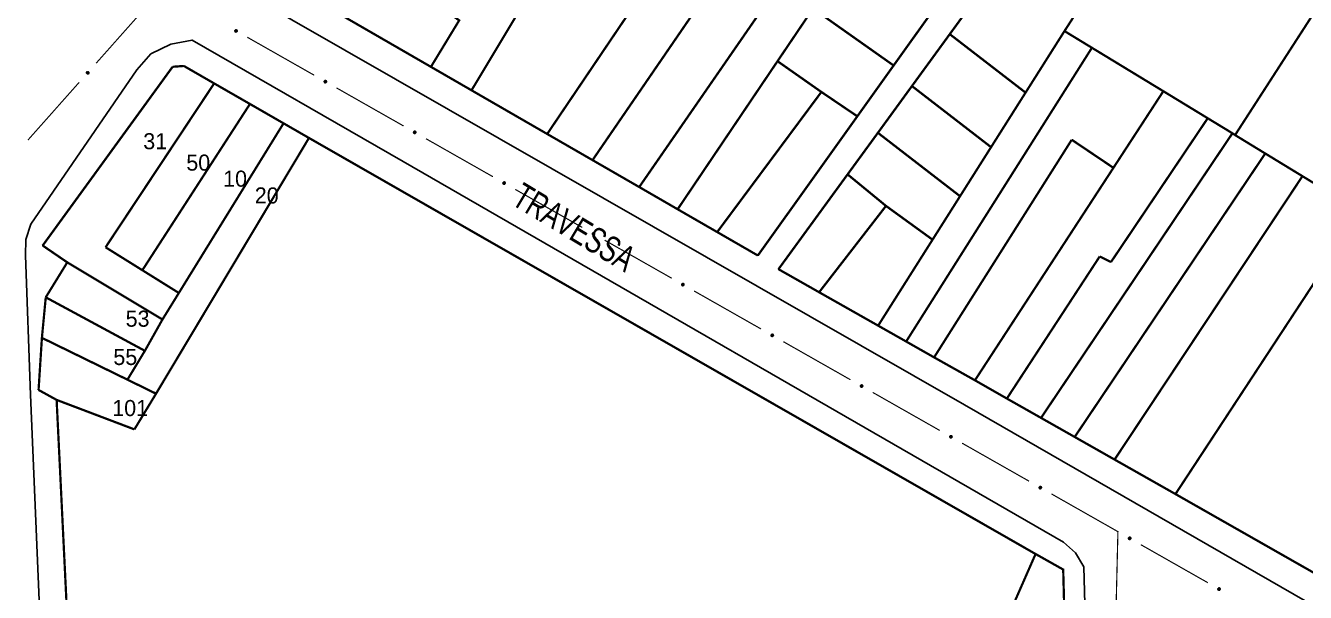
# Model space of a CAD drawing. Extents: x 202481 to 204056, y 4838981 to 4840330.
# Drawn here: x 203490.8 to 203690, y 4840016.5 to 4840104.8 of the extents above; entities that cross this region are included whole.
import ezdxf
from ezdxf.enums import TextEntityAlignment as Align

# ---------------------------------------------------------------- set-up
doc = ezdxf.new("R2010")
doc.units = 0
doc.header["$LTSCALE"] = 1.5
doc.header["$MEASUREMENT"] = 0
for name, color, linetype in [('CD_MALHA_LOTES', 7, 'CONTINUOUS'), ('RU-QUADRA', 210, 'CONTINUOUS'), ('SV-EIXO-RUA-PAV', 20, 'CONTINUOUS'), ('SV-RUA-PAVIM', 7, 'CONTINUOUS'), ('SV-TXT-RUA-PAV', 7, 'CONTINUOUS'), ('Th_NmrPort', 1, 'CONTINUOUS')]:
    doc.layers.add(name, color=color, linetype=linetype)
doc.styles.add('ARIAL', font='ARIAL.SHX')

msp = doc.modelspace()

# ---------------------------------------------------------------- linework, layer by layer
at = {"layer": 'CD_MALHA_LOTES', "linetype": 'Continuous', "const_width": 0.35, "flags": 128}
for points in [[(203652.51, 4840103.92), (203700.6, 4840178.53)], [(203679.07, 4840087.73), (203712.03, 4840138.77)], [(203571.97, 4840087.9), (203603.67, 4840134.82)], [(203579.03, 4840083.83), (203610.8, 4840130.14)], [(203586.3, 4840079.64), (203617.97, 4840125.44)], [(203553.87, 4840098.35), (203527.4, 4840113.63)], [(203553.87, 4840098.35), (203558.27, 4840105.59), (203549.59, 4840111.62)], [(203560.19, 4840094.7), (203570.29, 4840111.52)], [(203634.65, 4840103.44), (203639.98, 4840110.75)], [(203607.83, 4840099.23), (203613.36, 4840107.42)], [(203625.91, 4840098.56), (203613.36, 4840107.42)], [(203631.29, 4840106.09), (203625.91, 4840098.56)], [(203628.76, 4840095.36), (203634.65, 4840103.44)], [(203646.45, 4840094.34), (203634.65, 4840103.44)], [(203652.51, 4840103.92), (203646.45, 4840094.34)], [(203656.78, 4840101.32), (203652.51, 4840103.92)], [(203627.86, 4840055.59), (203656.78, 4840101.32)], [(203667.9, 4840094.56), (203656.78, 4840101.32)], [(203592.28, 4840076.18), (203607.83, 4840099.23)], [(203614.66, 4840094.44), (203607.83, 4840099.23)], [(203493.42, 4840070.53), (203513.65, 4840098.36)], [(203513.65, 4840098.36), (203515.4, 4840098.49)], [(203515.4, 4840098.49), (203520.12, 4840095.77)], [(203560.19, 4840094.7), (203553.87, 4840098.35)], [(203625.91, 4840098.56), (203620.26, 4840090.65)], [(203503.21, 4840070.26), (203520.12, 4840095.77)], [(203520.12, 4840095.77), (203525.69, 4840092.57)], [(203571.97, 4840087.9), (203560.19, 4840094.7)], [(203623.46, 4840088.08), (203628.76, 4840095.36)], [(203641.08, 4840085.85), (203628.76, 4840095.36)], [(203598.44, 4840072.63), (203614.66, 4840094.44)], [(203620.26, 4840090.65), (203614.66, 4840094.44)], [(203646.45, 4840094.34), (203641.08, 4840085.85)], [(203660.13, 4840082.63), (203667.9, 4840094.56)], [(203674.81, 4840090.35), (203667.9, 4840094.56)], [(203508.94, 4840066.69), (203525.69, 4840092.57)], [(203525.69, 4840092.57), (203530.92, 4840089.56)], [(203620.26, 4840090.65), (203604.77, 4840068.98)], [(203530.92, 4840089.56), (203514.62, 4840063.15)], [(203530.92, 4840089.56), (203534.88, 4840087.28)], [(203659.75, 4840067.96), (203674.81, 4840090.35)], [(203678.66, 4840088.01), (203674.81, 4840090.35)], [(203534.88, 4840087.28), (203511.07, 4840047.47)], [(203534.88, 4840087.28), (203648.01, 4840022.51)], [(203579.03, 4840083.83), (203571.97, 4840087.9)], [(203618.74, 4840081.61), (203623.46, 4840088.08)], [(203623.46, 4840088.08), (203636.25, 4840078.21)], [(203632.21, 4840053.12), (203653.64, 4840087)], [(203648.86, 4840043.7), (203678.66, 4840088.01)], [(203653.64, 4840087), (203660.13, 4840082.63)], [(203679.07, 4840087.73), (203678.66, 4840088.01)], [(203683.77, 4840084.86), (203679.07, 4840087.73)], [(203636.25, 4840078.21), (203641.08, 4840085.85)], [(203654.1, 4840040.73), (203683.77, 4840084.86)], [(203689.56, 4840081.33), (203683.77, 4840084.86)], [(203586.3, 4840079.64), (203579.03, 4840083.83)], [(203607.98, 4840066.85), (203618.74, 4840081.61)], [(203624.72, 4840076.7), (203618.74, 4840081.61)], [(203638.57, 4840049.55), (203660.13, 4840082.63)], [(203660.31, 4840037.21), (203689.56, 4840081.33)], [(203698.65, 4840075.79), (203689.56, 4840081.33)], [(203592.28, 4840076.18), (203586.3, 4840079.64)], [(203614.31, 4840063.26), (203624.72, 4840076.7)], [(203624.72, 4840076.7), (203631.970083, 4840071.446052)], [(203636.25, 4840078.21), (203631.970083, 4840071.446052)], [(203598.44, 4840072.63), (203592.28, 4840076.18)], [(203669.79, 4840031.84), (203698.65, 4840075.79)], [(203604.77, 4840068.98), (203598.44, 4840072.63)], [(203631.970083, 4840071.446052), (203623.5, 4840058.06)], [(203497.25, 4840067.91), (203493.42, 4840070.53)], [(203508.94, 4840066.69), (203503.21, 4840070.26)], [(203643.54, 4840046.71), (203658, 4840068.84)], [(203658, 4840068.84), (203659.75, 4840067.96)], [(203493.9, 4840062.47), (203497.25, 4840067.91)], [(203497.25, 4840067.91), (203512.07, 4840059.02)], [(203614.31, 4840063.26), (203607.98, 4840066.85)], [(203514.62, 4840063.15), (203508.94, 4840066.69)], [(203512.07, 4840059.02), (203514.62, 4840063.15)], [(203623.5, 4840058.06), (203614.31, 4840063.26)], [(203493.3, 4840056.16), (203493.9, 4840062.47)], [(203509.33, 4840054.14), (203493.9, 4840062.47)], [(203509.33, 4840054.14), (203512.07, 4840059.02)], [(203627.86, 4840055.59), (203623.5, 4840058.06)], [(203493.3, 4840056.16), (203492.78, 4840048.05)], [(203506.62, 4840049.65), (203493.3, 4840056.16)], [(203632.21, 4840053.12), (203627.86, 4840055.59)], [(203506.62, 4840049.65), (203509.33, 4840054.14)], [(203638.57, 4840049.55), (203632.21, 4840053.12)], [(203511.07, 4840047.47), (203506.62, 4840049.65)], [(203643.54, 4840046.71), (203638.57, 4840049.55)], [(203492.78, 4840048.05), (203495.59, 4840046.5)], [(203507.7, 4840041.91), (203511.07, 4840047.47)], [(203498.4, 4839988.84), (203495.59, 4840046.5)], [(203495.59, 4840046.5), (203507.7, 4840041.91)], [(203648.86, 4840043.7), (203643.54, 4840046.71)], [(203654.1, 4840040.73), (203648.86, 4840043.7)], [(203660.31, 4840037.21), (203654.1, 4840040.73)], [(203669.79, 4840031.84), (203660.31, 4840037.21)], [(203693.34, 4840018.44), (203669.79, 4840031.84)], [(203635.57, 4839994.18), (203648.01, 4840022.51)], [(203648.01, 4840022.51), (203652.31, 4840020.09), (203655.41, 4839904.19)]]:
    msp.add_lwpolyline(points, dxfattribs=at)
at = {"layer": 'RU-QUADRA', "linetype": 'Continuous', "const_width": 0.18, "flags": 128}
for points in [[(203631.29, 4840106.09), (203625.91, 4840098.56), (203620.26, 4840090.65), (203604.77, 4840068.98), (203598.44, 4840072.63), (203592.28, 4840076.18), (203586.3, 4840079.64), (203579.03, 4840083.83), (203571.97, 4840087.9), (203560.19, 4840094.7), (203553.87, 4840098.35), (203527.4, 4840113.63)], [(203693.34, 4840018.44), (203669.79, 4840031.84), (203660.31, 4840037.21), (203654.1, 4840040.73), (203648.86, 4840043.7), (203643.54, 4840046.71), (203638.57, 4840049.55), (203632.21, 4840053.12), (203627.86, 4840055.59), (203623.5, 4840058.06), (203614.31, 4840063.26), (203607.98, 4840066.85), (203618.74, 4840081.61), (203623.46, 4840088.08), (203628.76, 4840095.36), (203634.65, 4840103.44), (203639.98, 4840110.75)], [(203498.4, 4839988.84), (203495.59, 4840046.5), (203492.78, 4840048.05), (203493.3, 4840056.16), (203493.9, 4840062.47), (203497.25, 4840067.91), (203493.42, 4840070.53), (203513.65, 4840098.36), (203515.4, 4840098.49), (203520.12, 4840095.77), (203525.69, 4840092.57), (203530.92, 4840089.56), (203534.88, 4840087.28), (203648.01, 4840022.51), (203652.31, 4840020.09), (203655.41, 4839904.19)]]:
    msp.add_lwpolyline(points, dxfattribs=at)
at = {"layer": 'SV-EIXO-RUA-PAV', "const_width": 0.18}
for points in [[(203509.715695, 4840107.894563), (203501.748644, 4840098.920929)], [(203535.697956, 4840097.044752), (203525.262938, 4840102.970154)], [(203499.09296, 4840095.929718), (203491.125909, 4840086.956085)], [(203549.611314, 4840089.144216), (203539.176296, 4840095.069618)], [(203563.524672, 4840081.243681), (203553.089654, 4840087.169082)], [(203577.43803, 4840073.343145), (203567.003012, 4840079.268547)], [(203591.351388, 4840065.442609), (203580.91637, 4840071.368011)], [(203605.264746, 4840057.542073), (203594.829728, 4840063.467475)], [(203619.178104, 4840049.641537), (203608.743086, 4840055.566939)], [(203633.091463, 4840041.741001), (203622.656444, 4840047.666403)], [(203647.004821, 4840033.840465), (203636.569802, 4840039.765867)], [(203660.83, 4840025.99), (203650.48316, 4840031.865331)], [(203660.83, 4840025.99), (203660.540509, 4840013.993492)], [(203660.918171, 4840025.939916), (203660.83, 4840025.99)], [(203674.830381, 4840018.037358), (203664.396224, 4840023.964277)]]:
    msp.add_lwpolyline(points, dxfattribs=at)
at = {"layer": 'SV-EIXO-RUA-PAV'}
for points in [[(203523.594355, 4840103.79105), (203523.547393, 4840103.777387), (203523.504239, 4840103.775247), (203523.467732, 4840103.783822), (203523.437447, 4840103.799811), (203523.408307, 4840103.819658), (203523.383343, 4840103.84615), (203523.362148, 4840103.881691), (203523.348111, 4840103.928703), (203523.348825, 4840103.973055), (203523.355316, 4840104.009296), (203523.370171, 4840104.041834), (203523.389926, 4840104.069819), (203523.418302, 4840104.094841), (203523.454528, 4840104.115968), (203523.502142, 4840104.128939), (203523.544465, 4840104.130746), (203523.579558, 4840104.121525), (203523.612176, 4840104.106385), (203523.641683, 4840104.085766), (203523.666038, 4840104.059619), (203523.687244, 4840104.023106), (203523.699423, 4840103.975941), (203523.701708, 4840103.933751), (203523.692982, 4840103.898537), (203523.677353, 4840103.86676), (203523.657802, 4840103.837291), (203523.632217, 4840103.811088), (203523.594355, 4840103.79105)], [(203500.598513, 4840097.459684), (203500.602106, 4840097.410907), (203500.595219, 4840097.368252), (203500.579235, 4840097.334328), (203500.557295, 4840097.308034), (203500.531818, 4840097.283662), (203500.500712, 4840097.264756), (203500.461539, 4840097.251421), (203500.412635, 4840097.247474), (203500.369402, 4840097.2574), (203500.335305, 4840097.271291), (203500.30657, 4840097.292591), (203500.283308, 4840097.317737), (203500.264738, 4840097.350698), (203500.251612, 4840097.390528), (203500.248833, 4840097.439799), (203500.255871, 4840097.481571), (203500.272193, 4840097.513977), (203500.293789, 4840097.54273), (203500.320097, 4840097.567301), (203500.350739, 4840097.585683), (203500.390865, 4840097.598827), (203500.439532, 4840097.600925), (203500.481275, 4840097.594381), (203500.513902, 4840097.578519), (203500.541731, 4840097.55662), (203500.566487, 4840097.531365), (203500.586793, 4840097.500886), (203500.598513, 4840097.459684)], [(203537.507713, 4840095.890514), (203537.460751, 4840095.876851), (203537.417597, 4840095.874711), (203537.38109, 4840095.883286), (203537.350805, 4840095.899275), (203537.321665, 4840095.919122), (203537.296701, 4840095.945614), (203537.275506, 4840095.981155), (203537.261469, 4840096.028167), (203537.262183, 4840096.072519), (203537.268674, 4840096.10876), (203537.283529, 4840096.141298), (203537.303284, 4840096.169283), (203537.33166, 4840096.194305), (203537.367886, 4840096.215432), (203537.415501, 4840096.228403), (203537.457823, 4840096.23021), (203537.492916, 4840096.220989), (203537.525534, 4840096.205849), (203537.555041, 4840096.18523), (203537.579396, 4840096.159083), (203537.600602, 4840096.12257), (203537.612781, 4840096.075405), (203537.615066, 4840096.033215), (203537.60634, 4840095.998001), (203537.590711, 4840095.966224), (203537.57116, 4840095.936755), (203537.545575, 4840095.910552), (203537.507713, 4840095.890514)], [(203551.421071, 4840087.989978), (203551.374109, 4840087.976315), (203551.330955, 4840087.974175), (203551.294448, 4840087.98275), (203551.264163, 4840087.998739), (203551.235023, 4840088.018586), (203551.210059, 4840088.045078), (203551.188864, 4840088.080619), (203551.174827, 4840088.127631), (203551.175541, 4840088.171983), (203551.182032, 4840088.208224), (203551.196887, 4840088.240762), (203551.216642, 4840088.268747), (203551.245018, 4840088.293769), (203551.281244, 4840088.314896), (203551.328859, 4840088.327867), (203551.371181, 4840088.329674), (203551.406274, 4840088.320453), (203551.438892, 4840088.305313), (203551.468399, 4840088.284694), (203551.492754, 4840088.258547), (203551.51396, 4840088.222034), (203551.526139, 4840088.174869), (203551.528424, 4840088.132679), (203551.519699, 4840088.097465), (203551.504069, 4840088.065688), (203551.484518, 4840088.036219), (203551.458933, 4840088.010016), (203551.421071, 4840087.989978)], [(203565.334429, 4840080.089442), (203565.287467, 4840080.075779), (203565.244313, 4840080.073639), (203565.207806, 4840080.082214), (203565.177521, 4840080.098203), (203565.148381, 4840080.11805), (203565.123417, 4840080.144542), (203565.102222, 4840080.180083), (203565.088185, 4840080.227095), (203565.088899, 4840080.271447), (203565.095391, 4840080.307688), (203565.110245, 4840080.340226), (203565.13, 4840080.368211), (203565.158376, 4840080.393233), (203565.194602, 4840080.41436), (203565.242217, 4840080.427331), (203565.284539, 4840080.429138), (203565.319632, 4840080.419917), (203565.35225, 4840080.404777), (203565.381757, 4840080.384158), (203565.406112, 4840080.358011), (203565.427318, 4840080.321498), (203565.439497, 4840080.274333), (203565.441782, 4840080.232143), (203565.433057, 4840080.196929), (203565.417427, 4840080.165152), (203565.397876, 4840080.135683), (203565.372291, 4840080.10948), (203565.334429, 4840080.089442)], [(203579.247787, 4840072.188906), (203579.200825, 4840072.175243), (203579.157671, 4840072.173103), (203579.121164, 4840072.181678), (203579.090879, 4840072.197667), (203579.061739, 4840072.217514), (203579.036775, 4840072.244006), (203579.01558, 4840072.279547), (203579.001543, 4840072.326559), (203579.002257, 4840072.370911), (203579.008749, 4840072.407152), (203579.023603, 4840072.43969), (203579.043358, 4840072.467676), (203579.071734, 4840072.492697), (203579.10796, 4840072.513824), (203579.155575, 4840072.526795), (203579.197897, 4840072.528603), (203579.23299, 4840072.519381), (203579.265608, 4840072.504241), (203579.295115, 4840072.483622), (203579.31947, 4840072.457475), (203579.340676, 4840072.420962), (203579.352856, 4840072.373798), (203579.35514, 4840072.331607), (203579.346415, 4840072.296393), (203579.330785, 4840072.264616), (203579.311234, 4840072.235147), (203579.285649, 4840072.208944), (203579.247787, 4840072.188906)], [(203593.161145, 4840064.28837), (203593.114184, 4840064.274707), (203593.071029, 4840064.272567), (203593.034522, 4840064.281142), (203593.004237, 4840064.297131), (203592.975097, 4840064.316978), (203592.950133, 4840064.34347), (203592.928938, 4840064.379011), (203592.914902, 4840064.426023), (203592.915615, 4840064.470375), (203592.922107, 4840064.506616), (203592.936961, 4840064.539155), (203592.956716, 4840064.56714), (203592.985092, 4840064.592161), (203593.021318, 4840064.613288), (203593.068933, 4840064.626259), (203593.111255, 4840064.628067), (203593.146348, 4840064.618845), (203593.178966, 4840064.603705), (203593.208473, 4840064.583086), (203593.232828, 4840064.556939), (203593.254034, 4840064.520426), (203593.266214, 4840064.473262), (203593.268499, 4840064.431071), (203593.259773, 4840064.395857), (203593.244143, 4840064.364081), (203593.224592, 4840064.334611), (203593.199007, 4840064.308408), (203593.161145, 4840064.28837)], [(203607.074503, 4840056.387834), (203607.027542, 4840056.374171), (203606.984387, 4840056.372031), (203606.94788, 4840056.380606), (203606.917596, 4840056.396595), (203606.888455, 4840056.416442), (203606.863491, 4840056.442934), (203606.842296, 4840056.478475), (203606.82826, 4840056.525487), (203606.828973, 4840056.569839), (203606.835465, 4840056.60608), (203606.850319, 4840056.638619), (203606.870074, 4840056.666604), (203606.89845, 4840056.691625), (203606.934676, 4840056.712752), (203606.982291, 4840056.725723), (203607.024613, 4840056.727531), (203607.059706, 4840056.718309), (203607.092324, 4840056.703169), (203607.121831, 4840056.68255), (203607.146186, 4840056.656403), (203607.167392, 4840056.61989), (203607.179572, 4840056.572726), (203607.181857, 4840056.530535), (203607.173131, 4840056.495321), (203607.157501, 4840056.463545), (203607.13795, 4840056.434075), (203607.112365, 4840056.407872), (203607.074503, 4840056.387834)], [(203620.987861, 4840048.487298), (203620.9409, 4840048.473635), (203620.897745, 4840048.471495), (203620.861238, 4840048.48007), (203620.830954, 4840048.496059), (203620.801813, 4840048.515906), (203620.776849, 4840048.542398), (203620.755654, 4840048.577939), (203620.741618, 4840048.624951), (203620.742331, 4840048.669303), (203620.748823, 4840048.705544), (203620.763677, 4840048.738083), (203620.783432, 4840048.766068), (203620.811808, 4840048.791089), (203620.848034, 4840048.812216), (203620.895649, 4840048.825187), (203620.937971, 4840048.826995), (203620.973064, 4840048.817773), (203621.005682, 4840048.802633), (203621.035189, 4840048.782014), (203621.059544, 4840048.755868), (203621.08075, 4840048.719354), (203621.09293, 4840048.67219), (203621.095215, 4840048.629999), (203621.086489, 4840048.594785), (203621.07086, 4840048.563009), (203621.051308, 4840048.533539), (203621.025723, 4840048.507336), (203620.987861, 4840048.487298)], [(203634.901219, 4840040.586762), (203634.854258, 4840040.573099), (203634.811103, 4840040.570959), (203634.774596, 4840040.579534), (203634.744312, 4840040.595523), (203634.715172, 4840040.61537), (203634.690207, 4840040.641862), (203634.669012, 4840040.677403), (203634.654976, 4840040.724415), (203634.655689, 4840040.768767), (203634.662181, 4840040.805008), (203634.677035, 4840040.837547), (203634.69679, 4840040.865532), (203634.725166, 4840040.890553), (203634.761392, 4840040.91168), (203634.809007, 4840040.924651), (203634.851329, 4840040.926459), (203634.886422, 4840040.917238), (203634.91904, 4840040.902097), (203634.948547, 4840040.881478), (203634.972902, 4840040.855332), (203634.994108, 4840040.818819), (203635.006288, 4840040.771654), (203635.008573, 4840040.729463), (203634.999847, 4840040.694249), (203634.984218, 4840040.662473), (203634.964666, 4840040.633003), (203634.939081, 4840040.6068), (203634.901219, 4840040.586762)], [(203648.814577, 4840032.686226), (203648.767616, 4840032.672563), (203648.724461, 4840032.670423), (203648.687954, 4840032.678998), (203648.65767, 4840032.694987), (203648.62853, 4840032.714834), (203648.603565, 4840032.741326), (203648.58237, 4840032.776867), (203648.568334, 4840032.823879), (203648.569047, 4840032.868231), (203648.575539, 4840032.904472), (203648.590393, 4840032.937011), (203648.610148, 4840032.964996), (203648.638524, 4840032.990017), (203648.674751, 4840033.011144), (203648.722365, 4840033.024115), (203648.764687, 4840033.025923), (203648.79978, 4840033.016702), (203648.832398, 4840033.001561), (203648.861905, 4840032.980942), (203648.88626, 4840032.954796), (203648.907467, 4840032.918283), (203648.919646, 4840032.871118), (203648.921931, 4840032.828927), (203648.913205, 4840032.793713), (203648.897576, 4840032.761937), (203648.878024, 4840032.732468), (203648.852439, 4840032.706264), (203648.814577, 4840032.686226)], [(203662.72776, 4840024.785415), (203662.680797, 4840024.771758), (203662.637642, 4840024.769624), (203662.601136, 4840024.778205), (203662.570854, 4840024.794198), (203662.541717, 4840024.81405), (203662.516756, 4840024.840545), (203662.495567, 4840024.876089), (203662.481537, 4840024.923103), (203662.482256, 4840024.967455), (203662.488753, 4840025.003695), (203662.503612, 4840025.036232), (203662.523371, 4840025.064214), (203662.551751, 4840025.089231), (203662.587981, 4840025.110353), (203662.635597, 4840025.123317), (203662.677919, 4840025.125118), (203662.713011, 4840025.115892), (203662.745627, 4840025.100747), (203662.775131, 4840025.080123), (203662.799483, 4840025.053973), (203662.820683, 4840025.017457), (203662.832856, 4840024.970291), (203662.835134, 4840024.9281), (203662.826403, 4840024.892887), (203662.81077, 4840024.861113), (203662.791214, 4840024.831647), (203662.765625, 4840024.805447), (203662.72776, 4840024.785415)], [(203676.639969, 4840016.882856), (203676.593006, 4840016.8692), (203676.549851, 4840016.867066), (203676.513345, 4840016.875646), (203676.483063, 4840016.89164), (203676.453926, 4840016.911491), (203676.428965, 4840016.937987), (203676.407776, 4840016.97353), (203676.393746, 4840017.020545), (203676.394466, 4840017.064897), (203676.400963, 4840017.101136), (203676.415822, 4840017.133673), (203676.435581, 4840017.161655), (203676.46396, 4840017.186673), (203676.50019, 4840017.207795), (203676.547806, 4840017.220758), (203676.590129, 4840017.22256), (203676.625221, 4840017.213333), (203676.657836, 4840017.198188), (203676.68734, 4840017.177565), (203676.711692, 4840017.151415), (203676.732893, 4840017.114899), (203676.745065, 4840017.067732), (203676.747344, 4840017.025541), (203676.738613, 4840016.990329), (203676.722979, 4840016.958554), (203676.703423, 4840016.929088), (203676.677834, 4840016.902888), (203676.639969, 4840016.882856)]]:
    msp.add_lwpolyline(points, close=True, dxfattribs=at)
for points in [[(203523.632217, 4840103.811088), (203523.348111, 4840103.928703)], [(203523.657802, 4840103.837291), (203523.348825, 4840103.973055)], [(203523.640966, 4840103.826648), (203523.352236, 4840103.948232)], [(203523.677353, 4840103.86676), (203523.355316, 4840104.009296)], [(203523.663743, 4840103.852943), (203523.355516, 4840103.987168)], [(203523.613442, 4840103.803048), (203523.359123, 4840103.905092)], [(203523.594355, 4840103.79105), (203523.362148, 4840103.881691)], [(203523.683122, 4840103.884307), (203523.365563, 4840104.026969)], [(203523.692982, 4840103.898537), (203523.370171, 4840104.041834)], [(203523.568472, 4840103.784647), (203523.379384, 4840103.860635)], [(203523.694707, 4840103.918526), (203523.38292, 4840104.054773)], [(203523.547393, 4840103.777387), (203523.383343, 4840103.84615)], [(203523.701708, 4840103.933751), (203523.389926, 4840104.069819)], [(203523.522798, 4840103.776061), (203523.40401, 4840103.829391)], [(203523.504239, 4840103.775247), (203523.408307, 4840103.819658)], [(203523.699173, 4840103.956789), (203523.408744, 4840104.080907)], [(203523.699423, 4840103.975941), (203523.418302, 4840104.094841)], [(203523.689239, 4840104.00009), (203523.439315, 4840104.104346)], [(203523.687244, 4840104.023106), (203523.454528, 4840104.115968)], [(203523.670678, 4840104.042013), (203523.485311, 4840104.119026)], [(203523.666038, 4840104.059619), (203523.502142, 4840104.128939)], [(203523.649773, 4840104.074283), (203523.529124, 4840104.1271)], [(203523.641683, 4840104.085766), (203523.544465, 4840104.130746)], [(203500.350739, 4840097.585683), (203500.248833, 4840097.439799)], [(203500.390865, 4840097.598827), (203500.251612, 4840097.390528)], [(203500.368925, 4840097.586557), (203500.255026, 4840097.421273)], [(203500.320097, 4840097.567301), (203500.255871, 4840097.481571)], [(203500.333012, 4840097.572825), (203500.256246, 4840097.465807)], [(203500.413793, 4840097.595989), (203500.259814, 4840097.373229)], [(203500.439532, 4840097.600925), (203500.264738, 4840097.350698)], [(203500.458213, 4840097.596695), (203500.276379, 4840097.338451)], [(203500.481275, 4840097.594381), (203500.283308, 4840097.317737)], [(203500.494709, 4840097.584365), (203500.296567, 4840097.307754)], [(203500.513902, 4840097.578519), (203500.30657, 4840097.292591)], [(203500.525769, 4840097.565913), (203500.320151, 4840097.284991)], [(203500.541731, 4840097.55662), (203500.335305, 4840097.271291)], [(203500.552413, 4840097.540432), (203500.35699, 4840097.266882)], [(203500.566487, 4840097.531365), (203500.369402, 4840097.2574)], [(203500.573394, 4840097.512682), (203500.394391, 4840097.255572)], [(203500.586793, 4840097.500886), (203500.412635, 4840097.247474)], [(203500.59075, 4840097.48085), (203500.43802, 4840097.253332)], [(203500.598513, 4840097.459684), (203500.461539, 4840097.251421)], [(203500.599391, 4840097.433035), (203500.48572, 4840097.263898)], [(203500.602106, 4840097.410907), (203500.500712, 4840097.264756)], [(203500.598285, 4840097.386575), (203500.521405, 4840097.281484)], [(203500.595219, 4840097.368252), (203500.531818, 4840097.283662)], [(203537.545575, 4840095.910552), (203537.261469, 4840096.028167)], [(203537.57116, 4840095.936755), (203537.262183, 4840096.072519)], [(203537.554324, 4840095.926112), (203537.265594, 4840096.047696)], [(203537.590711, 4840095.966224), (203537.268674, 4840096.10876)], [(203537.577101, 4840095.952407), (203537.268874, 4840096.086632)], [(203537.5268, 4840095.902512), (203537.272481, 4840096.004556)], [(203537.507713, 4840095.890514), (203537.275506, 4840095.981155)], [(203537.59648, 4840095.983771), (203537.278921, 4840096.126433)], [(203537.60634, 4840095.998001), (203537.283529, 4840096.141298)], [(203537.48183, 4840095.884111), (203537.292742, 4840095.960099)], [(203537.608065, 4840096.01799), (203537.296278, 4840096.154237)], [(203537.460751, 4840095.876851), (203537.296701, 4840095.945614)], [(203537.615066, 4840096.033215), (203537.303284, 4840096.169283)], [(203537.436156, 4840095.875525), (203537.317368, 4840095.928855)], [(203537.417597, 4840095.874711), (203537.321665, 4840095.919122)], [(203537.612531, 4840096.056253), (203537.322102, 4840096.180371)], [(203537.612781, 4840096.075405), (203537.33166, 4840096.194305)], [(203537.602597, 4840096.099554), (203537.352673, 4840096.20381)], [(203537.600602, 4840096.12257), (203537.367886, 4840096.215432)], [(203537.584036, 4840096.141477), (203537.398669, 4840096.21849)], [(203537.579396, 4840096.159083), (203537.415501, 4840096.228403)], [(203537.563131, 4840096.173747), (203537.442482, 4840096.226564)], [(203537.555041, 4840096.18523), (203537.457823, 4840096.23021)], [(203551.458933, 4840088.010016), (203551.174827, 4840088.127631)], [(203551.484518, 4840088.036219), (203551.175541, 4840088.171983)], [(203551.467682, 4840088.025576), (203551.178952, 4840088.14716)], [(203551.504069, 4840088.065688), (203551.182032, 4840088.208224)], [(203551.490459, 4840088.051871), (203551.182232, 4840088.186096)], [(203551.440158, 4840088.001976), (203551.185839, 4840088.10402)], [(203551.421071, 4840087.989978), (203551.188864, 4840088.080619)], [(203551.509838, 4840088.083235), (203551.192279, 4840088.225897)], [(203551.519699, 4840088.097465), (203551.196887, 4840088.240762)], [(203551.395188, 4840087.983575), (203551.206101, 4840088.059563)], [(203551.521423, 4840088.117454), (203551.209636, 4840088.253701)], [(203551.374109, 4840087.976315), (203551.210059, 4840088.045078)], [(203551.528424, 4840088.132679), (203551.216642, 4840088.268747)], [(203551.349514, 4840087.974989), (203551.230726, 4840088.028319)], [(203551.330955, 4840087.974175), (203551.235023, 4840088.018586)], [(203551.525889, 4840088.155717), (203551.23546, 4840088.279835)], [(203551.526139, 4840088.174869), (203551.245018, 4840088.293769)], [(203551.515956, 4840088.199018), (203551.266031, 4840088.303274)], [(203551.51396, 4840088.222034), (203551.281244, 4840088.314896)], [(203551.497394, 4840088.240941), (203551.312027, 4840088.317954)], [(203551.492754, 4840088.258547), (203551.328859, 4840088.327867)], [(203551.476489, 4840088.273211), (203551.35584, 4840088.326028)], [(203551.468399, 4840088.284694), (203551.371181, 4840088.329674)], [(203565.372291, 4840080.10948), (203565.088185, 4840080.227095)], [(203565.397876, 4840080.135683), (203565.088899, 4840080.271447)], [(203565.38104, 4840080.12504), (203565.092311, 4840080.246624)], [(203565.417427, 4840080.165152), (203565.095391, 4840080.307688)], [(203565.403817, 4840080.151335), (203565.09559, 4840080.28556)], [(203565.353516, 4840080.10144), (203565.099197, 4840080.203484)], [(203565.334429, 4840080.089442), (203565.102222, 4840080.180083)], [(203565.423196, 4840080.182699), (203565.105637, 4840080.325361)], [(203565.433057, 4840080.196929), (203565.110245, 4840080.340226)], [(203565.308546, 4840080.083039), (203565.119459, 4840080.159027)], [(203565.434781, 4840080.216919), (203565.122994, 4840080.353165)], [(203565.287467, 4840080.075779), (203565.123417, 4840080.144542)], [(203565.441782, 4840080.232143), (203565.13, 4840080.368211)], [(203565.262872, 4840080.074453), (203565.144084, 4840080.127783)], [(203565.244313, 4840080.073639), (203565.148381, 4840080.11805)], [(203565.439247, 4840080.255181), (203565.148818, 4840080.379299)], [(203565.439497, 4840080.274333), (203565.158376, 4840080.393233)], [(203565.429314, 4840080.298482), (203565.179389, 4840080.402738)], [(203565.427318, 4840080.321498), (203565.194602, 4840080.41436)], [(203565.410752, 4840080.340405), (203565.225385, 4840080.417418)], [(203565.406112, 4840080.358011), (203565.242217, 4840080.427331)], [(203565.389847, 4840080.372675), (203565.269198, 4840080.425492)], [(203565.381757, 4840080.384158), (203565.284539, 4840080.429138)], [(203579.285649, 4840072.208944), (203579.001543, 4840072.326559)], [(203579.311234, 4840072.235147), (203579.002257, 4840072.370911)], [(203579.294398, 4840072.224504), (203579.005669, 4840072.346088)], [(203579.330785, 4840072.264616), (203579.008749, 4840072.407152)], [(203579.317175, 4840072.250799), (203579.008948, 4840072.385024)], [(203579.266875, 4840072.200904), (203579.012555, 4840072.302948)], [(203579.247787, 4840072.188906), (203579.01558, 4840072.279547)], [(203579.336554, 4840072.282163), (203579.018995, 4840072.424825)], [(203579.346415, 4840072.296393), (203579.023603, 4840072.43969)], [(203579.221904, 4840072.182503), (203579.032817, 4840072.258491)], [(203579.348139, 4840072.316383), (203579.036352, 4840072.452629)], [(203579.200825, 4840072.175243), (203579.036775, 4840072.244006)], [(203579.35514, 4840072.331607), (203579.043358, 4840072.467676)], [(203579.17623, 4840072.173917), (203579.057442, 4840072.227247)], [(203579.157671, 4840072.173103), (203579.061739, 4840072.217514)], [(203579.352605, 4840072.354645), (203579.062176, 4840072.478763)], [(203579.352856, 4840072.373798), (203579.071734, 4840072.492697)], [(203579.342672, 4840072.397946), (203579.092747, 4840072.502202)], [(203579.340676, 4840072.420962), (203579.10796, 4840072.513824)], [(203579.32411, 4840072.439869), (203579.138743, 4840072.516883)], [(203579.31947, 4840072.457475), (203579.155575, 4840072.526795)], [(203579.303205, 4840072.472139), (203579.182556, 4840072.524956)], [(203579.295115, 4840072.483622), (203579.197897, 4840072.528603)], [(203593.199007, 4840064.308408), (203592.914902, 4840064.426023)], [(203593.224592, 4840064.334611), (203592.915615, 4840064.470375)], [(203593.207756, 4840064.323968), (203592.919027, 4840064.445552)], [(203593.244143, 4840064.364081), (203592.922107, 4840064.506616)], [(203593.230533, 4840064.350263), (203592.922306, 4840064.484488)], [(203593.180233, 4840064.300368), (203592.925913, 4840064.402413)], [(203593.161145, 4840064.28837), (203592.928938, 4840064.379011)], [(203593.249912, 4840064.381627), (203592.932353, 4840064.524289)], [(203593.259773, 4840064.395857), (203592.936961, 4840064.539155)], [(203593.135262, 4840064.281967), (203592.946175, 4840064.357955)], [(203593.261497, 4840064.415847), (203592.94971, 4840064.552093)], [(203593.114184, 4840064.274707), (203592.950133, 4840064.34347)], [(203593.268499, 4840064.431071), (203592.956716, 4840064.56714)], [(203593.089588, 4840064.273381), (203592.9708, 4840064.326711)], [(203593.071029, 4840064.272567), (203592.975097, 4840064.316978)], [(203593.265963, 4840064.454109), (203592.975535, 4840064.578227)], [(203593.266214, 4840064.473262), (203592.985092, 4840064.592161)], [(203593.25603, 4840064.49741), (203593.006105, 4840064.601666)], [(203593.254034, 4840064.520426), (203593.021318, 4840064.613288)], [(203593.237468, 4840064.539333), (203593.052101, 4840064.616347)], [(203593.232828, 4840064.556939), (203593.068933, 4840064.626259)], [(203593.216563, 4840064.571603), (203593.095914, 4840064.62442)], [(203593.208473, 4840064.583086), (203593.111255, 4840064.628067)], [(203607.112365, 4840056.407872), (203606.82826, 4840056.525487)], [(203607.13795, 4840056.434075), (203606.828973, 4840056.569839)], [(203607.121114, 4840056.423432), (203606.832385, 4840056.545016)], [(203607.157501, 4840056.463545), (203606.835465, 4840056.60608)], [(203607.143891, 4840056.449727), (203606.835664, 4840056.583952)], [(203607.093591, 4840056.399832), (203606.839271, 4840056.501877)], [(203607.074503, 4840056.387834), (203606.842296, 4840056.478475)], [(203607.16327, 4840056.481091), (203606.845711, 4840056.623753)], [(203607.173131, 4840056.495321), (203606.850319, 4840056.638619)], [(203607.04862, 4840056.381431), (203606.859533, 4840056.457419)], [(203607.174855, 4840056.515311), (203606.863068, 4840056.651557)], [(203607.027542, 4840056.374171), (203606.863491, 4840056.442934)], [(203607.181857, 4840056.530535), (203606.870074, 4840056.666604)], [(203607.002946, 4840056.372845), (203606.884158, 4840056.426175)], [(203606.984387, 4840056.372031), (203606.888455, 4840056.416442)], [(203607.179321, 4840056.553573), (203606.888893, 4840056.677691)], [(203607.179572, 4840056.572726), (203606.89845, 4840056.691625)], [(203607.169388, 4840056.596874), (203606.919463, 4840056.701131)], [(203607.167392, 4840056.61989), (203606.934676, 4840056.712752)], [(203607.150826, 4840056.638797), (203606.965459, 4840056.715811)], [(203607.146186, 4840056.656403), (203606.982291, 4840056.725723)], [(203607.129921, 4840056.671067), (203607.009272, 4840056.723884)], [(203607.121831, 4840056.68255), (203607.024613, 4840056.727531)], [(203621.025723, 4840048.507336), (203620.741618, 4840048.624951)], [(203621.051308, 4840048.533539), (203620.742331, 4840048.669303)], [(203621.034472, 4840048.522896), (203620.745743, 4840048.64448)], [(203621.07086, 4840048.563009), (203620.748823, 4840048.705544)], [(203621.057249, 4840048.549191), (203620.749022, 4840048.683416)], [(203621.006949, 4840048.499296), (203620.75263, 4840048.601341)], [(203620.987861, 4840048.487298), (203620.755654, 4840048.577939)], [(203621.076628, 4840048.580555), (203620.759069, 4840048.723217)], [(203621.086489, 4840048.594785), (203620.763677, 4840048.738083)], [(203620.961978, 4840048.480895), (203620.772891, 4840048.556883)], [(203621.088213, 4840048.614775), (203620.776426, 4840048.751021)], [(203620.9409, 4840048.473635), (203620.776849, 4840048.542398)], [(203621.095215, 4840048.629999), (203620.783432, 4840048.766068)], [(203620.916304, 4840048.472309), (203620.797516, 4840048.525639)], [(203620.897745, 4840048.471495), (203620.801813, 4840048.515906)], [(203621.092679, 4840048.653037), (203620.802251, 4840048.777155)], [(203621.09293, 4840048.67219), (203620.811808, 4840048.791089)], [(203621.082746, 4840048.696338), (203620.832821, 4840048.800595)], [(203621.08075, 4840048.719354), (203620.848034, 4840048.812216)], [(203621.064184, 4840048.738261), (203620.878817, 4840048.815275)], [(203621.059544, 4840048.755868), (203620.895649, 4840048.825187)], [(203621.043279, 4840048.770531), (203620.92263, 4840048.823348)], [(203621.035189, 4840048.782014), (203620.937971, 4840048.826995)], [(203634.939081, 4840040.6068), (203634.654976, 4840040.724415)], [(203634.964666, 4840040.633003), (203634.655689, 4840040.768767)], [(203634.94783, 4840040.62236), (203634.659101, 4840040.743944)], [(203634.984218, 4840040.662473), (203634.662181, 4840040.805008)], [(203634.970607, 4840040.648656), (203634.66238, 4840040.782881)], [(203634.920307, 4840040.59876), (203634.665988, 4840040.700805)], [(203634.901219, 4840040.586762), (203634.669012, 4840040.677403)], [(203634.989986, 4840040.680019), (203634.672427, 4840040.822681)], [(203634.999847, 4840040.694249), (203634.677035, 4840040.837547)], [(203634.875336, 4840040.580359), (203634.686249, 4840040.656347)], [(203635.001571, 4840040.714239), (203634.689784, 4840040.850485)], [(203634.854258, 4840040.573099), (203634.690207, 4840040.641862)], [(203635.008573, 4840040.729463), (203634.69679, 4840040.865532)], [(203634.829662, 4840040.571773), (203634.710874, 4840040.625103)], [(203634.811103, 4840040.570959), (203634.715172, 4840040.61537)], [(203635.006037, 4840040.752501), (203634.715609, 4840040.876619)], [(203635.006288, 4840040.771654), (203634.725166, 4840040.890553)], [(203634.996104, 4840040.795802), (203634.746179, 4840040.900059)], [(203634.994108, 4840040.818819), (203634.761392, 4840040.91168)], [(203634.977542, 4840040.837725), (203634.792175, 4840040.914739)], [(203634.972902, 4840040.855332), (203634.809007, 4840040.924651)], [(203634.956637, 4840040.869995), (203634.835989, 4840040.922812)], [(203634.948547, 4840040.881478), (203634.851329, 4840040.926459)], [(203648.8909, 4840032.937189), (203648.705533, 4840033.014203)], [(203648.88626, 4840032.954796), (203648.722365, 4840033.024115)], [(203648.869995, 4840032.969459), (203648.749347, 4840033.022276)], [(203648.861905, 4840032.980942), (203648.764687, 4840033.025923)], [(203648.852439, 4840032.706264), (203648.568334, 4840032.823879)], [(203648.878024, 4840032.732468), (203648.569047, 4840032.868231)], [(203648.861188, 4840032.721824), (203648.572459, 4840032.843408)], [(203648.897576, 4840032.761937), (203648.575539, 4840032.904472)], [(203648.883966, 4840032.74812), (203648.575738, 4840032.882345)], [(203648.833665, 4840032.698224), (203648.579346, 4840032.800269)], [(203648.814577, 4840032.686226), (203648.58237, 4840032.776867)], [(203648.903344, 4840032.779483), (203648.585785, 4840032.922145)], [(203648.913205, 4840032.793713), (203648.590393, 4840032.937011)], [(203648.788694, 4840032.679823), (203648.599607, 4840032.755811)], [(203648.91493, 4840032.813703), (203648.603142, 4840032.949949)], [(203648.767616, 4840032.672563), (203648.603565, 4840032.741326)], [(203648.921931, 4840032.828927), (203648.610148, 4840032.964996)], [(203648.74302, 4840032.671237), (203648.624232, 4840032.724567)], [(203648.724461, 4840032.670423), (203648.62853, 4840032.714834)], [(203648.919396, 4840032.851965), (203648.628967, 4840032.976083)], [(203648.919646, 4840032.871118), (203648.638524, 4840032.990017)], [(203648.909462, 4840032.895266), (203648.659537, 4840032.999523)], [(203648.907467, 4840032.918283), (203648.674751, 4840033.011144)], [(203662.828131, 4840024.912877), (203662.516364, 4840025.049168)], [(203662.835134, 4840024.9281), (203662.523371, 4840025.064214)], [(203662.832603, 4840024.951138), (203662.542192, 4840025.075299)], [(203662.832856, 4840024.970291), (203662.551751, 4840025.089231)], [(203662.822675, 4840024.99444), (203662.572766, 4840025.098733)], [(203662.820683, 4840025.017457), (203662.587981, 4840025.110353)], [(203662.804119, 4840025.036366), (203662.618764, 4840025.113407)], [(203662.799483, 4840025.053973), (203662.635597, 4840025.123317)], [(203662.783219, 4840025.068639), (203662.662578, 4840025.121474)], [(203662.775131, 4840025.080123), (203662.677919, 4840025.125118)], [(203662.765625, 4840024.805447), (203662.481537, 4840024.923103)], [(203662.791214, 4840024.831647), (203662.482256, 4840024.967455)], [(203662.774376, 4840024.821006), (203662.485665, 4840024.942632)], [(203662.81077, 4840024.861113), (203662.488753, 4840025.003695)], [(203662.797158, 4840024.847298), (203662.48895, 4840024.981568)], [(203662.746849, 4840024.79741), (203662.492545, 4840024.899491)], [(203662.72776, 4840024.785415), (203662.495567, 4840024.876089)], [(203662.816541, 4840024.878659), (203662.499002, 4840025.021367)], [(203662.826403, 4840024.892887), (203662.503612, 4840025.036232)], [(203662.701876, 4840024.779015), (203662.5128, 4840024.855031)], [(203662.680797, 4840024.771758), (203662.516756, 4840024.840545)], [(203662.656201, 4840024.770436), (203662.537421, 4840024.823783)], [(203662.637642, 4840024.769624), (203662.541717, 4840024.81405)], [(203676.722979, 4840016.958554), (203676.400963, 4840017.101136)], [(203676.709367, 4840016.944739), (203676.401159, 4840017.079009)], [(203676.72875, 4840016.9761), (203676.411212, 4840017.118808)], [(203676.738613, 4840016.990329), (203676.415822, 4840017.133673)], [(203676.74034, 4840017.010318), (203676.428573, 4840017.14661)], [(203676.747344, 4840017.025541), (203676.435581, 4840017.161655)], [(203676.744812, 4840017.04858), (203676.454401, 4840017.17274)], [(203676.745065, 4840017.067732), (203676.46396, 4840017.186673)], [(203676.734884, 4840017.091882), (203676.484975, 4840017.196175)], [(203676.732893, 4840017.114899), (203676.50019, 4840017.207795)], [(203676.716329, 4840017.133808), (203676.530973, 4840017.210848)], [(203676.711692, 4840017.151415), (203676.547806, 4840017.220758)], [(203676.695428, 4840017.166081), (203676.574788, 4840017.218915)], [(203676.68734, 4840017.177565), (203676.590129, 4840017.22256)], [(203676.677834, 4840016.902888), (203676.393746, 4840017.020545)], [(203676.703423, 4840016.929088), (203676.394466, 4840017.064897)], [(203676.686586, 4840016.918447), (203676.397874, 4840017.040073)], [(203676.659059, 4840016.894851), (203676.404754, 4840016.996933)], [(203676.639969, 4840016.882856), (203676.407776, 4840016.97353)], [(203676.614086, 4840016.876457), (203676.425009, 4840016.952472)], [(203676.593006, 4840016.8692), (203676.428965, 4840016.937987)], [(203676.568411, 4840016.867877), (203676.44963, 4840016.921224)], [(203676.549851, 4840016.867066), (203676.453926, 4840016.911491)]]:
    msp.add_lwpolyline(points, dxfattribs=at)
at = {"layer": 'SV-RUA-PAVIM', "linetype": 'Continuous'}
for points in [[(203720.05, 4840171.37, 11.72), (203658.4, 4840212.37, 11.82), (203612.32, 4840243.41, 11.66), (203609.22, 4840243.05, 11.68), (203606.24, 4840241.29, 11.67), (203565.4, 4840180.51, 9.14), (203522.66, 4840115.47, 6.33), (203522.89, 4840112.82, 6.28), (203524.31, 4840110.22, 6.32), (203636.93, 4840045.74, 6.78), (203748.89, 4839981.31, 8.42)], [(203498.52, 4839897.55, 10.61), (203497.8, 4839898.51, 10.57), (203491.52, 4840047.27, 5.98), (203490.76, 4840068.97, 5.7), (203490.78, 4840071.45, 5.68), (203491.6, 4840073.85, 5.68), (203508.1, 4840097.87, 6.02), (203510.27, 4840100.39, 6), (203513.35, 4840101.87, 6.14), (203516.69, 4840102.53, 6.04), (203549.54, 4840083.61, 6.28), (203652.36, 4840024.35, 6.85), (203654.24, 4840022.69, 6.83), (203655.52, 4840020.51, 6.73), (203658.7, 4839903.75, 10.89), (203658, 4839901.35, 10.89), (203656, 4839900.66, 10.89)]]:
    msp.add_polyline3d(points, dxfattribs=at)

# ---------------------------------------------------------------- texts
at = {"layer": 'SV-TXT-RUA-PAV', "style": 'ARIAL', "width": 0.7}
msp.add_text('TRAVESSA', height=4, rotation=329, dxfattribs=at).set_placement((203566.21, 4840077.04))
at = {"layer": 'Th_NmrPort', "color": 1}
for s, p in [('31', (203509.081605, 4840086.773155)), ('50', (203515.781605, 4840083.443155)), ('10', (203521.511605, 4840080.943155)), ('20', (203526.441605, 4840078.333155)), ('53', (203506.3375, 4840059.143315)), ('55', (203504.423319, 4840053.183392)), ('101', (203504.250405, 4840045.234261))]:
    msp.add_text(s, height=2.5, dxfattribs=at).set_placement(p, align=Align.MIDDLE_LEFT)

doc.saveas('drawing.dxf')
